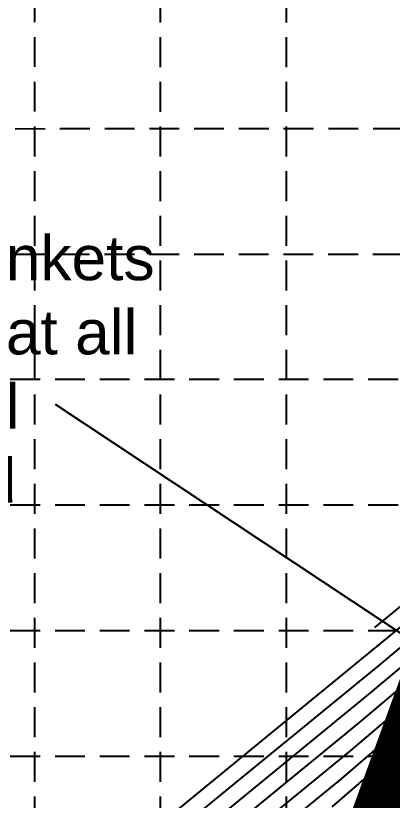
# Model space of a CAD drawing. Header units: feet. Extents: x 4829 to 5337, y 4560 to 5371.
# Drawn here: x 5005.2 to 5043.1, y 5252 to 5331.1 of the extents above; entities that cross this region are included whole.
import ezdxf

# ---------------------------------------------------------------- set-up
doc = ezdxf.new("R2010")
doc.units = ezdxf.units.FT
doc.header["$LTSCALE"] = 20
doc.header["$MEASUREMENT"] = 0
doc.linetypes.add('HIDDEN', pattern=[0.375, 0.25, -0.125])
doc.layers.get('0').update_dxf_attribs({"linetype": 'CONTINUOUS'})
for name, color, linetype in [('CONST-ENTRANCE', 3, 'CONTINUOUS'), ('EC', 43, 'CONTINUOUS'), ('GRID', 254, 'HIDDEN')]:
    doc.layers.add(name, color=color, linetype=linetype)
doc.styles.get("Standard").update_dxf_attribs({"font": 'ARIAL.TTF'})

msp = doc.modelspace()

# ---------------------------------------------------------------- linework, layer by layer
at = {"color": 7, "linetype": 'Continuous'}
msp.add_line((5009.177, 5291.934), (5057.002, 5260.171), dxfattribs=at)
at = {"layer": 'CONST-ENTRANCE', "color": 1, "linetype": 'HIDDEN', "const_width": 6, "flags": 128}
msp.add_lwpolyline([(5025.703, 5171.201), (5029.231, 5188.426), (5058.559, 5244.462), (5042.057, 5250.576), (5049.464, 5270.896), (5069.747, 5263.871), (5080.14, 5281.677), (5107.404, 5351.086), (5123.74, 5350.958), (5140.306, 5350.586)], dxfattribs=at)
at = {"layer": 'EC', "color": 43, "flags": 128}
for points, elevation in [([(5092.005, 5326.251), (5089.525, 5321.383), (5088.59, 5319.809), (5087.961, 5319.094), (5087.638, 5319.239), (5087.214, 5319.036), (5086.69, 5318.486), (5086.065, 5317.589), (5083.91, 5314.392), (5080.226, 5308.896), (5075.012, 5301.1), (5071.632, 5294.935), (5070.086, 5290.4), (5070.374, 5287.497), (5068.12, 5283.161), (5063.324, 5277.393), (5055.986, 5270.193), (5047.519, 5262.46), (5037.923, 5254.194), (5027.197, 5245.394)], 617), ([(5007.072, 5239.259), (5043.521, 5269.164), (5056.299, 5279.749), (5063.631, 5285.967), (5065.517, 5287.817), (5066.749, 5289.299), (5067.328, 5290.413), (5067.254, 5291.159), (5069.343, 5294.854), (5073.595, 5301.496), (5080.009, 5311.086), (5084.336, 5317.552), (5086.575, 5320.894), (5086.726, 5321.111), (5086.853, 5321.244), (5086.956, 5321.293), (5087.034, 5321.258), (5087.186, 5321.431), (5087.413, 5321.813), (5088.013, 5322.991)], 614.5), ([(5041.309, 5269.425), (5056.68, 5282.036), (5062.068, 5286.5), (5065.16, 5289.122), (5065.955, 5289.902), (5066.475, 5290.527), (5066.719, 5290.997), (5066.688, 5291.311), (5068.885, 5294.837), (5073.311, 5301.575), (5079.966, 5311.524), (5084.421, 5318.184), (5086.677, 5321.555), (5086.733, 5321.636), (5086.781, 5321.686), (5086.819, 5321.704), (5086.849, 5321.691), (5086.906, 5321.756), (5086.99, 5321.898), (5087.215, 5322.34)], 614), ([(5045.637, 5258.868), (5036.999, 5251.36)], 617.5), ([(5043.091, 5254.625), (5036.076, 5248.527)], 618), ([(5045.694, 5255.131), (5040.546, 5250.381)], 618.5)]:
    msp.add_lwpolyline(points, dxfattribs=dict(at, elevation=elevation))
at = {"layer": 'EC', "color": 5, "flags": 128}
for points, elevation in [([(5091.207, 5325.599), (5089.102, 5321.469), (5088.309, 5320.133), (5087.776, 5319.527), (5087.501, 5319.649), (5087.142, 5319.478), (5086.697, 5319.011), (5086.167, 5318.25), (5083.995, 5315.024), (5080.183, 5309.334), (5074.728, 5301.179), (5071.174, 5294.919), (5069.519, 5290.552), (5069.765, 5288.08), (5067.846, 5284.388), (5063.763, 5279.478), (5057.515, 5273.348), (5049.21, 5265.864), (5038.846, 5257.027), (5026.425, 5246.836)], 616.5), ([(5024.881, 5249.719), (5040.694, 5262.693), (5052.591, 5272.673), (5060.573, 5279.657), (5064.64, 5283.647), (5067.297, 5286.844), (5068.547, 5289.247), (5068.387, 5290.856), (5070.258, 5294.886), (5074.161, 5301.338), (5080.096, 5310.21), (5084.166, 5316.288), (5086.371, 5319.572), (5086.711, 5320.061), (5086.997, 5320.361), (5087.228, 5320.471), (5087.405, 5320.392), (5087.748, 5320.782), (5088.257, 5321.641), (5089.61, 5324.295)], 615.5), ([(5025.653, 5248.277), (5039.77, 5259.86), (5050.901, 5269.268), (5059.044, 5276.503), (5064.201, 5281.563), (5067.572, 5285.616), (5069.156, 5288.663), (5068.953, 5290.704), (5070.716, 5294.902), (5074.445, 5301.258), (5080.139, 5309.772), (5084.08, 5315.656), (5086.269, 5318.911), (5086.704, 5319.536), (5087.07, 5319.919), (5087.365, 5320.06), (5087.59, 5319.96), (5088.029, 5320.458), (5088.68, 5321.555), (5090.408, 5324.947)], 616), ([(5024.108, 5251.161), (5041.617, 5265.527), (5054.282, 5276.077), (5062.102, 5282.812), (5065.078, 5285.732), (5067.023, 5288.071), (5067.937, 5289.83), (5067.821, 5291.008), (5069.801, 5294.87), (5073.878, 5301.417), (5080.052, 5310.648), (5084.251, 5316.92), (5086.473, 5320.233), (5086.719, 5320.586), (5086.925, 5320.802), (5087.092, 5320.882), (5087.219, 5320.825), (5087.467, 5321.107), (5087.835, 5321.727), (5088.812, 5323.643)], 615)]:
    msp.add_lwpolyline(points, dxfattribs=dict(at, elevation=elevation))
at = {"layer": 'GRID', "color": 8, "linetype": 'HIDDEN', "ltscale": 0.6}
for p, q in [((5007.121, 4623.906), (5007.121, 5357.701)), ((5019.772, 4623.904), (5019.772, 5357.701)), ((5032.423, 4623.902), (5032.423, 5357.701)), ((4843.149, 5319.665), (5323.402, 5319.747)), ((4843.132, 5307.025), (5323.402, 5307.096)), ((4842.654, 5294.444), (5323.402, 5294.444)), ((4842.654, 5281.793), (5323.402, 5281.793)), ((4842.654, 5269.142), (5323.402, 5269.142)), ((4842.654, 5256.491), (5323.402, 5256.491))]:
    msp.add_line(p, q, dxfattribs=at)

# ---------------------------------------------------------------- texts
at = {"color": 43, "insert": (4934.915, 5308.914), "char_height": 4.483945, "width": 87.1924, "attachment_point": 1}
msp.add_mtext('{\\C0;Install erosion control blankets and establish vegetation at all disturbed areas after final grade has been achieved}', dxfattribs=at)

doc.saveas('drawing.dxf')
